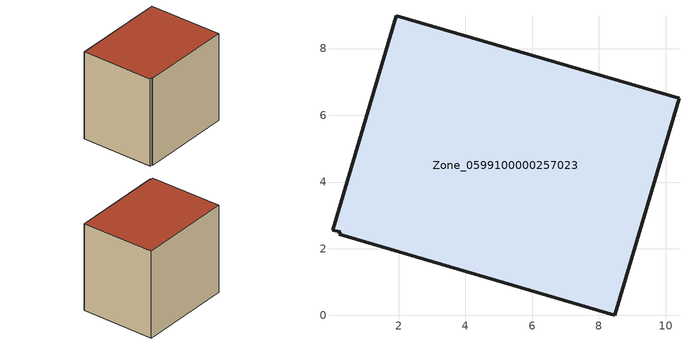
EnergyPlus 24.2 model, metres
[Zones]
Zone_0599100000257023
 floor ground (C_G): 0.24,2.51 0.02,2.56 1.92,8.99 10.4,6.51 8.47,0 0.22,2.44 z0.45
 wall outside (C_F): 8.47,0 10.4,6.51 1.92,8.99 0.02,2.56 0.24,2.51 0.22,2.44 8.47,0 z0.45:8.64
 roof outside (C_R): 0.02,2.56 0.24,2.51 0.22,2.44 8.47,0 10.4,6.51 1.92,8.99 z8.64
[BUILDING]
Pand.0599100000257023: North Axis=0; Terrain=City; Loads Convergence Tolerance Value=0.04; Temperature Convergence Tolerance Value=0.4; Solar Distribution=FullExterior; Maximum Number of Warmup Days=25; Minimum Number of Warmup Days=1
[Site:Location]
Rotterdam.The.Hague.AP_ZH_NLD Design_Conditions: Latitude=51.96; Longitude=4.45; Time Zone=1; Elevation=-4.5
[SITE:GROUNDTEMPERATURE:BUILDINGSURFACE]
18, 18, 18, 18, 18, 18, 18, 18, 18, 18, 18, 18
[MATERIAL] Thermal Absorptance=0.9; Solar Absorptance=0.7; Visible Absorptance=0.7
Name | Roughness | Thickness | Conductivity | Density | Specific Heat
G.TC.1965-1974 | MediumSmooth | 0.15 | 0.882353 | 540 | 1210
F.TC.1965-1974 | Rough | 0.3 | 0.697674 | 1920 | 840
R.TC.1965-1974 | MediumRough | 0.2 | 0.232558 | 1500 | 1000
[CONSTRUCTION]
C_G: G.TC.1965-1974
C_F: F.TC.1965-1974
C_R: R.TC.1965-1974
[ZONE]
Zone_0599100000257023: Type=1; Multiplier=1; Ceiling Height=Autocalculate; Volume=Autocalculate; Floor Area=autocalculate; Part of Total Floor Area=Yes
[ZONEINFILTRATION:DESIGNFLOWRATE]
Infil_Zone_0599100000257023: Zone or ZoneList or Space or SpaceList=Zone_0599100000257023; Schedule=AlwaysOn; Design Flow Rate Calculation Method=Flow/Area; Flow Rate per Floor Area=0.003; Constant Term Coefficient=1; Temperature Term Coefficient=0; Velocity Term Coefficient=0; Velocity Squared Term Coefficient=0
[HVACTEMPLATE:ZONE:IDEALLOADSAIRSYSTEM]
Zone_0599100000257023: Maximum Heating Supply Air Temperature=50; Minimum Cooling Supply Air Temperature=13; Maximum Heating Supply Air Humidity Ratio=0.0156; Minimum Cooling Supply Air Humidity Ratio=0.0077; Heating Limit=NoLimit; Cooling Limit=NoLimit; Dehumidification Control Type=ConstantSensibleHeatRatio; Cooling Sensible Heat Ratio=0.7; Dehumidification Setpoint=60; Humidification Control Type=None; Humidification Setpoint=30; Outdoor Air Method=None; Outdoor Air Flow Rate per Person=0.00944; Outdoor Air Flow Rate per Zone Floor Area=0; Outdoor Air Flow Rate per Zone=0; Demand Controlled Ventilation Type=None; Outdoor Air Economizer Type=NoEconomizer; Heat Recovery Type=None; Sensible Heat Recovery Effectiveness=0.7; Latent Heat Recovery Effectiveness=0.65
[ZONECONTROL:THERMOSTAT]
ThermostatControl_Zone_0599100000257023: Zone or ZoneList=Zone_0599100000257023; Control Type Schedule=DualSetpointControlType; Control 1=Thermostat_Zone_0599100000257023; Temperature Difference Between Cutout And Setpoint=0
[THERMOSTATSETPOINT:DUALSETPOINT]
Thermostat_Zone_0599100000257023: Heating Setpoint Temperature Schedule=HeatingSetpoint_Zone_0599100000257023; Cooling Setpoint Temperature Schedule=CoolingSetpoint_Zone_0599100000257023
[SCHEDULE:COMPACT]
HeatingSetpoint_Zone_0599100000257023: Through: 12/31, For: AllDays, Until: 24:00, 21
CoolingSetpoint_Zone_0599100000257023: Through: 12/31, For: AllDays, Until: 24:00, 24
DualSetpointControlType: Through: 12/31, For: AllDays, Until: 24:00, 4
AlwaysOn: Through: 12/31, For: AllDays, Until: 24:00, 1
